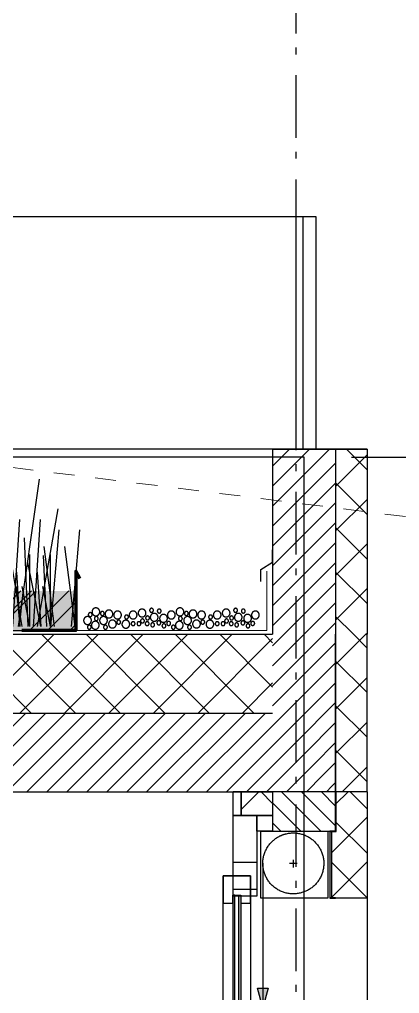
# Model space of a CAD drawing. Header units: centimetres. Extents: x -35664 to 50682, y -23001 to 23705.
# Drawn here: x 11874.9 to 11971.4, y -13164.1 to -12916.7 of the extents above; entities that cross this region are included whole.
import ezdxf

# ---------------------------------------------------------------- set-up
doc = ezdxf.new("R2010")
doc.units = ezdxf.units.CM
for name, pattern in [('Style de ligne -6', [1.04164, 0.625, -0.20828, 0.06943, -0.13893]), ('VW-01', [0.41656, 0.20828, -0.20828]), ('VW-02', [0.69435, 0.48607, -0.20828])]:
    doc.linetypes.add(name, pattern=pattern)
for name, color, linetype in [('B GÈnÈral_Hatch', 252, 'Continuous'), ('B Général', 252, 'Continuous'), ('Général', 252, 'Continuous'), ('prlm-Coupe', 252, 'Continuous')]:
    doc.layers.add(name, color=color, linetype=linetype)
pattern_1 = [(45, (-23116.8977, 10090.366), (2.4253472, -2.6458333), [])]
pattern_2 = [(135, (-23116.898, 10090.366), (-5.6568542, -5.6568542), []), (225, (-23116.898, 10090.366), (-5.6568542, 5.6568542), [])]
pattern_3 = [(45, (0, 0), (-5.65685, 5.65685), []), (135, (0, 0), (5.65685, 5.65685), [])]

# ---------------------------------------------------------------- blocks, each defined once
blk = doc.blocks.new('B 90.F 220 All. fixe Coupe (2D)')
at = {"layer": 'B GÈnÈral_Hatch', "linetype": 'Continuous'}
h = blk.add_hatch(dxfattribs=at)
h.set_pattern_fill('02_ISOLANT', color=256, style=0, pattern_type=2)
h.set_pattern_definition(pattern_3)
h.paths.add_polyline_path([(-116.7, 17), (-89.7, 17), (-89.7, 8), (-106.7, 8), (-106.7, 9), (-116.7, 9)])
for points in [[(-89.7, 9), (-89.8, 9), (-89.8, 7.6), (-106.6, 7.6), (-106.6, 9.1), (-116.7, 9.1), (-116.7, 9), (-106.7, 9), (-106.7, 7.5), (-89.7, 7.5)], [(-66.85, -8.15), (-61.85, -9.49), (-66.85, -10.83)], [(-90.4, -15.1), (28.33, -15.1), (28.33, -15.6), (-90.4, -15.6)], [(-90.4, -17.1), (28.33, -17.1), (28.33, -16.6), (-90.4, -16.6)]]:
    blk.add_hatch(color=250, dxfattribs=at).paths.add_polyline_path(points)
at = {"layer": 'B GÈnÈral_Hatch', "linetype": 'Continuous', "lineweight": 18}
h = blk.add_hatch(dxfattribs=at)
h.set_pattern_fill('50_BETON', color=256, style=0, pattern_type=2)
h.set_pattern_definition([(45, (0, 0), (2.42535, -2.64583), [])])
h.paths.add_polyline_path([(-116.7, -7), (-106.7, -7), (-106.7, 9), (-116.7, 9)])
at = {"layer": 'B GÈnÈral_Hatch', "linetype": 'Continuous'}
h = blk.add_hatch(dxfattribs=at)
h.set_pattern_fill('02_ISOLANT', color=256, style=0, pattern_type=2)
h.set_pattern_definition(pattern_3)
h.paths.add_polyline_path([(-116.7, -15), (-116.7, -7), (-110.7, -7), (-110.7, -15)])
at = {"layer": 'B Général', "linetype": 'VW-02', "ltscale": 25.4}
for p, q in [((-99.45, -1.75), (-97.45, -1.75)), ((-98.45, -0.75), (-98.45, -2.75))]:
    blk.add_line(p, q, dxfattribs=at)
at = {"layer": 'B Général', "linetype": 'Continuous'}
for p, q in [((-110.7, -7), (-110.7, -17)), ((-98.55, -9.49), (-61.85, -9.49))]:
    blk.add_line(p, q, dxfattribs=at)
at = {"layer": 'B Général', "linetype": 'Continuous', "flags": 128}
for points in [[(-116.7, 17), (-89.7, 17), (-89.7, 8), (-106.7, 8), (-106.7, 9), (-116.7, 9)], [(-116.7, -7), (-106.7, -7), (-106.7, 9), (-116.7, 9)]]:
    blk.add_lwpolyline(points, dxfattribs=at)
for points in [[(-89.7, 9), (-89.8, 9), (-89.8, 7.6), (-106.6, 7.6), (-106.6, 9.1), (-116.7, 9.1), (-116.7, 9), (-106.7, 9), (-106.7, 7.5), (-89.7, 7.5), (-89.7, 9)], [(-116.7, -15), (-116.7, -7), (-110.7, -7), (-110.7, -15)], [(-110.7, -11), (-110.7, -7), (-106.7, -7), (-106.7, -11)], [(-66.85, -8.15), (-61.85, -9.49), (-66.85, -10.83)], [(-90.2, -17), (-110.7, -17), (-110.7, -11), (-90.2, -11)], [(-95.31, -12.6), (26.36, -12.6), (26.36, -19.6), (-95.31, -19.6)], [(-116.7, -17), (-116.7, -15), (-110.7, -15), (-110.7, -17)]]:
    blk.add_lwpolyline(points, close=True, dxfattribs=at)
at = {"layer": 'B Général', "linetype": 'Continuous', "lineweight": 25, "flags": 128}
blk.add_lwpolyline([(-106.7, -10), (-106.7, 7), (-89.7, 7), (-89.7, -10)], close=True, dxfattribs=at)
at = {"layer": 'B Général', "flags": 128}
for points in [[(-98.8, -11), (-91.87, -11), (-91.87, -17), (-98.8, -17)], [(-88.43, -15.1), (-88.43, -12.6), (-95.31, -12.6), (-95.31, -19.6), (-88.43, -19.6), (-88.43, -17.1), (-90.4, -17.1), (-90.4, -15.1)], [(-90.4, -15.1), (28.33, -15.1), (28.33, -15.6), (-90.4, -15.6)], [(-90.4, -17.1), (28.33, -17.1), (28.33, -16.6), (-90.4, -16.6)]]:
    blk.add_lwpolyline(points, close=True, dxfattribs=at)
at = {"layer": 'B Général', "linetype": 'Continuous'}
blk.add_open_spline([(-105.23, -5.59), (-104.2, -7.39), (-100.62, -9.48), (-96.47, -9.5), (-92.87, -7.45), (-90.78, -3.87), (-90.76, 0.28), (-92.81, 3.88), (-96.39, 5.98), (-100.54, 6), (-104.14, 3.94), (-106.23, 0.36), (-106.26, -3.79), (-105.23, -5.59)], degree=2, dxfattribs=at)
at = {"layer": 'Général', "linetype": 'Continuous'}
blk.add_line((-89.7, 17), (135.41, 17), dxfattribs=at)
blk = doc.blocks.new('B 90.Groupe-689-1')
at = {"layer": 'B Général'}
for p, q in [((11842.83, -5688.39), (11837.51, -5651.62)), ((11850.8, -5688.38), (11852.54, -5660.03)), ((11860.44, -5688.38), (11862.56, -5662.83)), ((11840.4, -5688.39), (11841.31, -5666.26)), ((11861.35, -5688.38), (11858.77, -5667.19)), ((11841.91, -5688.39), (11845.25, -5668.44)), ((11855.12, -5688.38), (11855.12, -5669.37)), ((11852.69, -5688.38), (11851.78, -5674.05)), ((11847.38, -5688.38), (11846.47, -5677.79)), ((11855.12, -5688.38), (11853.15, -5677.79))]:
    blk.add_line(p, q, dxfattribs=at)
blk = doc.blocks.new('B 90.Groupe-690-1')
at = {"layer": 'B Général'}
for p, q in [((11847.63, -5688.38), (11842.32, -5642.34)), ((11855.6, -5688.38), (11857.35, -5652.87)), ((11865.25, -5688.38), (11867.37, -5656.38)), ((11845.2, -5688.38), (11846.11, -5660.68)), ((11866.16, -5688.38), (11863.57, -5661.84)), ((11846.72, -5688.38), (11850.06, -5663.41)), ((11859.93, -5688.38), (11859.93, -5664.58)), ((11857.5, -5688.38), (11856.59, -5670.43)), ((11852.19, -5688.38), (11851.28, -5675.12)), ((11859.93, -5688.38), (11857.96, -5675.11))]:
    blk.add_line(p, q, dxfattribs=at)
blk = doc.blocks.new('B 90.Groupe-691-1')
at = {"layer": 'B Général'}
for p, q in [((11870.51, -5688.38), (11865.19, -5653.1)), ((11878.48, -5688.37), (11880.22, -5661.17)), ((11888.12, -5688.37), (11890.25, -5663.86)), ((11868.08, -5688.38), (11868.99, -5667.15)), ((11869.6, -5688.38), (11872.94, -5669.24)), ((11882.81, -5688.37), (11882.81, -5670.14)), ((11889.03, -5688.37), (11886.45, -5668.04)), ((11880.38, -5688.37), (11879.47, -5674.62)), ((11875.06, -5688.37), (11874.15, -5678.21)), ((11882.81, -5688.37), (11880.83, -5678.21))]:
    blk.add_line(p, q, dxfattribs=at)
blk = doc.blocks.new('B 90.Groupe-692-1')
at = {"layer": 'B Général'}
for p, q in [((11870.51, -5688.38), (11865.19, -5653.1)), ((11878.48, -5688.37), (11880.22, -5661.17)), ((11888.12, -5688.37), (11890.25, -5663.86)), ((11868.08, -5688.38), (11868.99, -5667.15)), ((11869.6, -5688.38), (11872.94, -5669.24)), ((11882.81, -5688.37), (11882.81, -5670.14)), ((11889.03, -5688.37), (11886.45, -5668.04)), ((11880.38, -5688.37), (11879.47, -5674.62)), ((11875.06, -5688.37), (11874.15, -5678.21)), ((11882.81, -5688.37), (11880.83, -5678.21))]:
    blk.add_line(p, q, dxfattribs=at)
blk = doc.blocks.new('B 90.Groupe-693-1')
at = {"layer": 'B Général'}
for p, q in [((11875.77, -5688.37), (11870.46, -5653.1)), ((11883.74, -5688.37), (11885.49, -5661.17)), ((11893.39, -5688.37), (11895.51, -5663.85)), ((11873.34, -5688.38), (11874.25, -5667.15)), ((11874.86, -5688.37), (11878.2, -5669.24)), ((11888.07, -5688.37), (11888.07, -5670.13)), ((11894.3, -5688.37), (11891.71, -5668.04)), ((11885.64, -5688.37), (11884.73, -5674.62)), ((11880.33, -5688.37), (11879.42, -5678.21)), ((11888.07, -5688.37), (11886.1, -5678.21))]:
    blk.add_line(p, q, dxfattribs=at)
blk = doc.blocks.new('B 90.Groupe-694-1')
at = {"layer": 'B Général'}
for name in ['B 90.Groupe-690-1', 'B 90.Groupe-689-1', 'B 90.Groupe-691-1', 'B 90.Groupe-692-1', 'B 90.Groupe-693-1']:
    blk.add_blockref(name, (0, 0), dxfattribs=at)
blk = doc.blocks.new('B 90.Groupe-695-1')
at = {"layer": 'B Général'}
for p, q in [((11817.37, -5688.39), (11812.05, -5658.52)), ((11825.34, -5688.39), (11827.08, -5665.35)), ((11834.98, -5688.39), (11837.11, -5667.63)), ((11814.94, -5688.39), (11815.85, -5670.42)), ((11816.46, -5688.39), (11819.8, -5672.19)), ((11829.67, -5688.39), (11829.67, -5672.95)), ((11835.89, -5688.39), (11833.31, -5671.17)), ((11827.24, -5688.39), (11826.33, -5676.75)), ((11821.92, -5688.39), (11821.01, -5679.78)), ((11829.67, -5688.39), (11827.69, -5679.78))]:
    blk.add_line(p, q, dxfattribs=at)
blk = doc.blocks.new('B 90.Groupe-696-1')
at = {"layer": 'B Général'}
for p, q in [((11822.18, -5688.39), (11816.86, -5650.99)), ((11830.15, -5688.39), (11831.89, -5659.54)), ((11839.79, -5688.39), (11841.91, -5662.39)), ((11819.75, -5688.39), (11820.66, -5665.89)), ((11840.7, -5688.39), (11838.12, -5666.83)), ((11821.27, -5688.39), (11824.6, -5668.1)), ((11834.48, -5688.39), (11834.47, -5669.05)), ((11832.05, -5688.39), (11831.13, -5673.81)), ((11826.73, -5688.39), (11825.82, -5677.61)), ((11834.48, -5688.39), (11832.5, -5677.61))]:
    blk.add_line(p, q, dxfattribs=at)
blk = doc.blocks.new('B 90.Groupe-697-1')
at = {"layer": 'B Général'}
for name in ['B 90.Groupe-696-1', 'B 90.Groupe-695-1']:
    blk.add_blockref(name, (0, 0), dxfattribs=at)
blk = doc.blocks.new('B 90.Groupe-698-1')
at = {"layer": 'B Général'}
for name in ['B 90.Groupe-694-1', 'B 90.Groupe-697-1']:
    blk.add_blockref(name, (0, 0), dxfattribs=at)
blk = doc.blocks.new('B 90.Groupe-699-1')
at = {"layer": 'B Général'}
for p, q in [((11761.25, -5688.36), (11755.93, -5651.59)), ((11769.22, -5688.35), (11770.96, -5660)), ((11778.86, -5688.35), (11780.99, -5662.8)), ((11758.82, -5688.36), (11759.73, -5666.23)), ((11779.77, -5688.35), (11777.19, -5667.16)), ((11760.34, -5688.36), (11763.68, -5668.41)), ((11773.55, -5688.35), (11773.55, -5669.34)), ((11771.12, -5688.35), (11770.21, -5674.02)), ((11765.81, -5688.36), (11764.89, -5677.76)), ((11773.55, -5688.35), (11771.57, -5677.76))]:
    blk.add_line(p, q, dxfattribs=at)
blk = doc.blocks.new('B 90.Groupe-700-1')
at = {"layer": 'B Général'}
for p, q in [((11766.06, -5688.36), (11760.74, -5642.31)), ((11774.03, -5688.35), (11775.77, -5652.84)), ((11783.67, -5688.35), (11785.79, -5656.35)), ((11763.63, -5688.36), (11764.54, -5660.65)), ((11784.58, -5688.35), (11782, -5661.82)), ((11765.15, -5688.36), (11768.49, -5663.38)), ((11778.36, -5688.35), (11778.35, -5664.55)), ((11775.93, -5688.35), (11775.01, -5670.4)), ((11770.61, -5688.35), (11769.7, -5675.09)), ((11778.36, -5688.35), (11776.38, -5675.09))]:
    blk.add_line(p, q, dxfattribs=at)
blk = doc.blocks.new('B 90.Groupe-701-1')
at = {"layer": 'B Général'}
for p, q in [((11788.93, -5688.35), (11783.62, -5653.07)), ((11796.91, -5688.35), (11798.65, -5661.14)), ((11806.55, -5688.34), (11808.67, -5663.83)), ((11786.5, -5688.35), (11787.41, -5667.12)), ((11807.46, -5688.34), (11804.87, -5668.01)), ((11788.02, -5688.35), (11791.36, -5669.21)), ((11801.23, -5688.34), (11801.23, -5670.11)), ((11798.8, -5688.34), (11797.89, -5674.59)), ((11793.49, -5688.35), (11792.58, -5678.18)), ((11801.23, -5688.34), (11799.26, -5678.18))]:
    blk.add_line(p, q, dxfattribs=at)
blk = doc.blocks.new('B 90.Groupe-702-1')
at = {"layer": 'B Général'}
for p, q in [((11788.93, -5688.35), (11783.62, -5653.07)), ((11796.91, -5688.35), (11798.65, -5661.14)), ((11806.55, -5688.34), (11808.67, -5663.83)), ((11786.5, -5688.35), (11787.41, -5667.12)), ((11807.46, -5688.34), (11804.87, -5668.01)), ((11788.02, -5688.35), (11791.36, -5669.21)), ((11801.23, -5688.34), (11801.23, -5670.11)), ((11798.8, -5688.34), (11797.89, -5674.59)), ((11793.49, -5688.35), (11792.58, -5678.18)), ((11801.23, -5688.34), (11799.26, -5678.18))]:
    blk.add_line(p, q, dxfattribs=at)
blk = doc.blocks.new('B 90.Groupe-703-1')
at = {"layer": 'B Général'}
for p, q in [((11794.2, -5688.35), (11788.88, -5653.07)), ((11802.17, -5688.34), (11803.91, -5661.14)), ((11811.81, -5688.34), (11813.93, -5663.83)), ((11791.77, -5688.35), (11792.68, -5667.12)), ((11812.72, -5688.34), (11810.14, -5668.01)), ((11793.29, -5688.35), (11796.63, -5669.21)), ((11806.5, -5688.34), (11806.49, -5670.11)), ((11804.07, -5688.34), (11803.15, -5674.59)), ((11798.75, -5688.34), (11797.84, -5678.18)), ((11806.5, -5688.34), (11804.52, -5678.18))]:
    blk.add_line(p, q, dxfattribs=at)
blk = doc.blocks.new('B 90.Groupe-704-1')
at = {"layer": 'B Général'}
for name in ['B 90.Groupe-700-1', 'B 90.Groupe-699-1', 'B 90.Groupe-701-1', 'B 90.Groupe-702-1', 'B 90.Groupe-703-1']:
    blk.add_blockref(name, (0, 0), dxfattribs=at)
blk = doc.blocks.new('B 90.Groupe-705-1')
at = {"layer": 'B Général'}
for p, q in [((11735.79, -5688.37), (11730.48, -5658.49)), ((11743.76, -5688.36), (11745.51, -5665.32)), ((11753.41, -5688.36), (11755.53, -5667.6)), ((11733.36, -5688.37), (11734.27, -5670.39)), ((11734.88, -5688.37), (11738.22, -5672.16)), ((11748.09, -5688.36), (11748.09, -5672.92)), ((11754.32, -5688.36), (11751.73, -5671.15)), ((11745.66, -5688.36), (11744.75, -5676.72)), ((11740.35, -5688.36), (11739.44, -5679.76)), ((11748.09, -5688.36), (11746.12, -5679.75))]:
    blk.add_line(p, q, dxfattribs=at)
blk = doc.blocks.new('B 90.Groupe-706-1')
at = {"layer": 'B Général'}
for p, q in [((11740.6, -5688.36), (11735.28, -5650.96)), ((11748.57, -5688.36), (11750.32, -5659.51)), ((11758.21, -5688.36), (11760.34, -5662.36)), ((11738.17, -5688.36), (11739.08, -5665.86)), ((11759.12, -5688.36), (11756.54, -5666.8)), ((11739.69, -5688.36), (11743.03, -5668.07)), ((11752.9, -5688.36), (11752.9, -5669.02)), ((11750.47, -5688.36), (11749.56, -5673.78)), ((11745.16, -5688.36), (11744.24, -5677.58)), ((11752.9, -5688.36), (11750.93, -5677.58))]:
    blk.add_line(p, q, dxfattribs=at)
blk = doc.blocks.new('B 90.Groupe-707-1')
at = {"layer": 'B Général'}
for name in ['B 90.Groupe-706-1', 'B 90.Groupe-705-1']:
    blk.add_blockref(name, (0, 0), dxfattribs=at)
blk = doc.blocks.new('B 90.Groupe-708-1')
at = {"layer": 'B Général'}
for name in ['B 90.Groupe-704-1', 'B 90.Groupe-707-1']:
    blk.add_blockref(name, (0, 0), dxfattribs=at)
blk = doc.blocks.new('B 90.Groupe-709-1')
at = {"layer": 'B Général'}
for name in ['B 90.Groupe-708-1', 'B 90.Groupe-698-1']:
    blk.add_blockref(name, (0, 0), dxfattribs=at)
blk = doc.blocks.new('B 90.Groupe-710-1')
at = {"layer": 'B Général'}
for p, q in [((11777.67, -5688.39), (11782.99, -5651.62)), ((11769.7, -5688.38), (11767.96, -5660.03)), ((11760.06, -5688.38), (11757.94, -5662.83)), ((11759.15, -5688.38), (11761.73, -5667.19)), ((11780.1, -5688.39), (11779.19, -5666.26)), ((11765.38, -5688.38), (11765.38, -5669.37)), ((11778.58, -5688.39), (11775.25, -5668.44)), ((11767.8, -5688.38), (11768.72, -5674.05)), ((11765.38, -5688.38), (11767.35, -5677.79)), ((11773.12, -5688.38), (11774.03, -5677.79))]:
    blk.add_line(p, q, dxfattribs=at)
blk = doc.blocks.new('B 90.Groupe-711-1')
at = {"layer": 'B Général'}
for p, q in [((11772.87, -5688.38), (11778.18, -5642.34)), ((11764.89, -5688.38), (11763.15, -5652.87)), ((11755.25, -5688.38), (11753.13, -5656.38)), ((11754.34, -5688.38), (11756.93, -5661.84)), ((11775.29, -5688.38), (11774.39, -5660.68)), ((11760.57, -5688.38), (11760.57, -5664.58)), ((11773.78, -5688.38), (11770.44, -5663.41)), ((11763, -5688.38), (11763.91, -5670.43)), ((11760.57, -5688.38), (11762.54, -5675.11)), ((11768.31, -5688.38), (11769.22, -5675.12))]:
    blk.add_line(p, q, dxfattribs=at)
blk = doc.blocks.new('B 90.Groupe-712-1')
at = {"layer": 'B Général'}
for p, q in [((11749.99, -5688.38), (11755.31, -5653.1)), ((11742.02, -5688.37), (11740.27, -5661.17)), ((11732.38, -5688.37), (11730.25, -5663.86)), ((11752.42, -5688.38), (11751.51, -5667.15)), ((11731.47, -5688.37), (11734.05, -5668.04)), ((11737.69, -5688.37), (11737.69, -5670.14)), ((11750.9, -5688.38), (11747.56, -5669.24)), ((11740.12, -5688.37), (11741.03, -5674.62)), ((11737.69, -5688.37), (11739.67, -5678.21)), ((11745.43, -5688.37), (11746.35, -5678.21))]:
    blk.add_line(p, q, dxfattribs=at)
blk = doc.blocks.new('B 90.Groupe-713-1')
at = {"layer": 'B Général'}
for p, q in [((11749.99, -5688.38), (11755.31, -5653.1)), ((11742.02, -5688.37), (11740.27, -5661.17)), ((11732.38, -5688.37), (11730.25, -5663.86)), ((11752.42, -5688.38), (11751.51, -5667.15)), ((11731.47, -5688.37), (11734.05, -5668.04)), ((11737.69, -5688.37), (11737.69, -5670.14)), ((11750.9, -5688.38), (11747.56, -5669.24)), ((11740.12, -5688.37), (11741.03, -5674.62)), ((11737.69, -5688.37), (11739.67, -5678.21)), ((11745.43, -5688.37), (11746.35, -5678.21))]:
    blk.add_line(p, q, dxfattribs=at)
blk = doc.blocks.new('B 90.Groupe-714-1')
at = {"layer": 'B Général'}
for p, q in [((11744.73, -5688.37), (11750.04, -5653.1)), ((11736.75, -5688.37), (11735.01, -5661.17)), ((11727.11, -5688.37), (11724.99, -5663.85)), ((11747.15, -5688.38), (11746.25, -5667.15)), ((11726.2, -5688.37), (11728.79, -5668.04)), ((11732.43, -5688.37), (11732.43, -5670.13)), ((11745.64, -5688.37), (11742.3, -5669.24)), ((11734.86, -5688.37), (11735.77, -5674.62)), ((11732.43, -5688.37), (11734.4, -5678.21)), ((11740.17, -5688.37), (11741.08, -5678.21))]:
    blk.add_line(p, q, dxfattribs=at)
blk = doc.blocks.new('B 90.Groupe-715-1')
at = {"layer": 'B Général'}
for name in ['B 90.Groupe-711-1', 'B 90.Groupe-714-1', 'B 90.Groupe-712-1', 'B 90.Groupe-713-1', 'B 90.Groupe-710-1']:
    blk.add_blockref(name, (0, 0), dxfattribs=at)
blk = doc.blocks.new('B 90.Groupe-716-1')
at = {"layer": 'B Général'}
for p, q in [((11803.13, -5688.39), (11808.45, -5658.52)), ((11795.16, -5688.39), (11793.41, -5665.35)), ((11785.52, -5688.39), (11783.39, -5667.63)), ((11805.56, -5688.39), (11804.65, -5670.42)), ((11784.61, -5688.39), (11787.19, -5671.17)), ((11790.83, -5688.39), (11790.83, -5672.95)), ((11804.04, -5688.39), (11800.7, -5672.19)), ((11793.26, -5688.39), (11794.17, -5676.75)), ((11790.83, -5688.39), (11792.81, -5679.78)), ((11798.57, -5688.39), (11799.49, -5679.78))]:
    blk.add_line(p, q, dxfattribs=at)
blk = doc.blocks.new('B 90.Groupe-717-1')
at = {"layer": 'B Général'}
for p, q in [((11798.32, -5688.39), (11803.64, -5650.99)), ((11790.35, -5688.39), (11788.61, -5659.54)), ((11780.71, -5688.39), (11778.59, -5662.39)), ((11779.8, -5688.39), (11782.38, -5666.83)), ((11800.75, -5688.39), (11799.84, -5665.89)), ((11786.02, -5688.39), (11786.03, -5669.05)), ((11799.23, -5688.39), (11795.89, -5668.1)), ((11788.45, -5688.39), (11789.37, -5673.81)), ((11786.02, -5688.39), (11788, -5677.61)), ((11793.77, -5688.39), (11794.68, -5677.61))]:
    blk.add_line(p, q, dxfattribs=at)
blk = doc.blocks.new('B 90.Groupe-718-1')
at = {"layer": 'B Général'}
for name in ['B 90.Groupe-717-1', 'B 90.Groupe-716-1']:
    blk.add_blockref(name, (0, 0), dxfattribs=at)
blk = doc.blocks.new('B 90.Groupe-719-1')
at = {"layer": 'B Général'}
for name in ['B 90.Groupe-715-1', 'B 90.Groupe-718-1']:
    blk.add_blockref(name, (0, 0), dxfattribs=at)
blk = doc.blocks.new('B 90.Groupe-720-1')
at = {"layer": 'B Général'}
for p, q in [((11859.25, -5688.36), (11864.57, -5651.59)), ((11851.28, -5688.35), (11849.53, -5660)), ((11841.64, -5688.35), (11839.51, -5662.8)), ((11840.73, -5688.35), (11843.31, -5667.16)), ((11861.68, -5688.36), (11860.77, -5666.23)), ((11846.95, -5688.35), (11846.95, -5669.34)), ((11860.16, -5688.36), (11856.82, -5668.41)), ((11849.38, -5688.35), (11850.29, -5674.02)), ((11846.95, -5688.35), (11848.93, -5677.76)), ((11854.69, -5688.36), (11855.61, -5677.76))]:
    blk.add_line(p, q, dxfattribs=at)
blk = doc.blocks.new('B 90.Groupe-721-1')
at = {"layer": 'B Général'}
for p, q in [((11854.44, -5688.36), (11859.76, -5642.31)), ((11846.47, -5688.35), (11844.73, -5652.84)), ((11836.83, -5688.35), (11834.71, -5656.35)), ((11835.92, -5688.35), (11838.5, -5661.82)), ((11856.87, -5688.36), (11855.96, -5660.65)), ((11842.14, -5688.35), (11842.14, -5664.55)), ((11855.35, -5688.36), (11852.01, -5663.38)), ((11844.57, -5688.35), (11845.48, -5670.4)), ((11842.14, -5688.35), (11844.12, -5675.09)), ((11849.89, -5688.35), (11850.8, -5675.09))]:
    blk.add_line(p, q, dxfattribs=at)
blk = doc.blocks.new('B 90.Groupe-722-1')
at = {"layer": 'B Général'}
for p, q in [((11831.56, -5688.35), (11836.88, -5653.07)), ((11823.59, -5688.35), (11821.85, -5661.14)), ((11813.95, -5688.34), (11811.83, -5663.83)), ((11813.04, -5688.34), (11815.62, -5668.01)), ((11833.99, -5688.35), (11833.09, -5667.12)), ((11819.27, -5688.34), (11819.27, -5670.11)), ((11832.48, -5688.35), (11829.14, -5669.21)), ((11821.7, -5688.34), (11822.61, -5674.59)), ((11819.27, -5688.34), (11821.24, -5678.18)), ((11827.01, -5688.35), (11827.92, -5678.18))]:
    blk.add_line(p, q, dxfattribs=at)
blk = doc.blocks.new('B 90.Groupe-723-1')
at = {"layer": 'B Général'}
for p, q in [((11831.56, -5688.35), (11836.88, -5653.07)), ((11823.59, -5688.35), (11821.85, -5661.14)), ((11813.95, -5688.34), (11811.83, -5663.83)), ((11813.04, -5688.34), (11815.62, -5668.01)), ((11833.99, -5688.35), (11833.09, -5667.12)), ((11819.27, -5688.34), (11819.27, -5670.11)), ((11832.48, -5688.35), (11829.14, -5669.21)), ((11821.7, -5688.34), (11822.61, -5674.59)), ((11819.27, -5688.34), (11821.24, -5678.18)), ((11827.01, -5688.35), (11827.92, -5678.18))]:
    blk.add_line(p, q, dxfattribs=at)
blk = doc.blocks.new('B 90.Groupe-724-1')
at = {"layer": 'B Général'}
for p, q in [((11826.3, -5688.35), (11831.62, -5653.07)), ((11818.33, -5688.34), (11816.59, -5661.14)), ((11808.69, -5688.34), (11806.57, -5663.83)), ((11807.78, -5688.34), (11810.36, -5668.01)), ((11828.73, -5688.35), (11827.82, -5667.12)), ((11814, -5688.34), (11814, -5670.11)), ((11827.21, -5688.35), (11823.87, -5669.21)), ((11816.43, -5688.34), (11817.34, -5674.59)), ((11814, -5688.34), (11815.98, -5678.18)), ((11821.75, -5688.34), (11822.66, -5678.18))]:
    blk.add_line(p, q, dxfattribs=at)
blk = doc.blocks.new('B 90.Groupe-725-1')
at = {"layer": 'B Général'}
for name in ['B 90.Groupe-721-1', 'B 90.Groupe-724-1', 'B 90.Groupe-722-1', 'B 90.Groupe-723-1', 'B 90.Groupe-720-1']:
    blk.add_blockref(name, (0, 0), dxfattribs=at)
blk = doc.blocks.new('B 90.Groupe-726-1')
at = {"layer": 'B Général'}
for p, q in [((11884.71, -5688.37), (11890.02, -5658.49)), ((11876.73, -5688.36), (11874.99, -5665.32)), ((11867.09, -5688.36), (11864.97, -5667.6)), ((11887.13, -5688.37), (11886.23, -5670.39)), ((11866.18, -5688.36), (11868.76, -5671.15)), ((11872.41, -5688.36), (11872.41, -5672.92)), ((11885.62, -5688.37), (11882.28, -5672.16)), ((11874.84, -5688.36), (11875.75, -5676.72)), ((11872.41, -5688.36), (11874.38, -5679.75)), ((11880.15, -5688.36), (11881.06, -5679.76))]:
    blk.add_line(p, q, dxfattribs=at)
blk = doc.blocks.new('B 90.Groupe-727-1')
at = {"layer": 'B Général'}
for p, q in [((11879.9, -5688.36), (11885.21, -5650.96)), ((11871.93, -5688.36), (11870.18, -5659.51)), ((11862.29, -5688.36), (11860.16, -5662.36)), ((11861.37, -5688.36), (11863.96, -5666.8)), ((11882.33, -5688.36), (11881.42, -5665.86)), ((11867.6, -5688.36), (11867.6, -5669.02)), ((11880.81, -5688.36), (11877.47, -5668.07)), ((11870.03, -5688.36), (11870.94, -5673.78)), ((11867.6, -5688.36), (11869.57, -5677.58)), ((11875.34, -5688.36), (11876.25, -5677.58))]:
    blk.add_line(p, q, dxfattribs=at)
blk = doc.blocks.new('B 90.Groupe-728-1')
at = {"layer": 'B Général'}
for name in ['B 90.Groupe-727-1', 'B 90.Groupe-726-1']:
    blk.add_blockref(name, (0, 0), dxfattribs=at)
blk = doc.blocks.new('B 90.Groupe-729-1')
at = {"layer": 'B Général'}
for name in ['B 90.Groupe-725-1', 'B 90.Groupe-728-1']:
    blk.add_blockref(name, (0, 0), dxfattribs=at)
blk = doc.blocks.new('B 90.Groupe-730-1')
at = {"layer": 'B Général'}
for name in ['B 90.Groupe-719-1', 'B 90.Groupe-729-1']:
    blk.add_blockref(name, (0, 0), dxfattribs=at)
blk = doc.blocks.new('B 90.Groupe-731-1')
at = {"layer": 'B Général'}
for name in ['B 90.Groupe-730-1', 'B 90.Groupe-709-1']:
    blk.add_blockref(name, (0, 0), dxfattribs=at)
blk = doc.blocks.new('B 90.Groupe-732-1')
at = {"layer": 'B Général', "linetype": 'Continuous'}
for points in [[(11897.89, -5684.94), (11898.01, -5684.87), (11898.27, -5684.87), (11898.5, -5685.01), (11898.63, -5685.24), (11898.63, -5685.51), (11898.5, -5685.74), (11898.27, -5685.87), (11898.01, -5685.87), (11897.78, -5685.74), (11897.64, -5685.51), (11897.64, -5685.24), (11897.78, -5685.01), (11897.89, -5684.94)], [(11899.07, -5683.81), (11899.3, -5683.67), (11899.83, -5683.67), (11900.29, -5683.94), (11900.56, -5684.4), (11900.56, -5684.94), (11900.29, -5685.4), (11899.83, -5685.67), (11899.3, -5685.67), (11898.84, -5685.4), (11898.58, -5684.94), (11898.58, -5684.4), (11898.84, -5683.94), (11899.07, -5683.81)], [(11900.96, -5684.64), (11901.07, -5684.57), (11901.34, -5684.57), (11901.57, -5684.71), (11901.7, -5684.94), (11901.7, -5685.21), (11901.57, -5685.44), (11901.34, -5685.57), (11901.07, -5685.57), (11900.84, -5685.44), (11900.71, -5685.21), (11900.71, -5684.94), (11900.84, -5684.71), (11900.96, -5684.64)], [(11902.39, -5684.34), (11902.62, -5684.21), (11903.15, -5684.21), (11903.61, -5684.47), (11903.88, -5684.94), (11903.88, -5685.47), (11903.61, -5685.94), (11903.15, -5686.21), (11902.62, -5686.21), (11902.16, -5685.94), (11901.9, -5685.47), (11901.9, -5684.94), (11902.16, -5684.47), (11902.39, -5684.34)], [(11904.57, -5684.61), (11904.8, -5684.47), (11905.33, -5684.47), (11905.79, -5684.74), (11906.05, -5685.2), (11906.05, -5685.74), (11905.79, -5686.2), (11905.33, -5686.47), (11904.8, -5686.47), (11904.34, -5686.2), (11904.08, -5685.74), (11904.08, -5685.2), (11904.34, -5684.74), (11904.57, -5684.61)], [(11908.53, -5684.61), (11908.76, -5684.47), (11909.29, -5684.47), (11909.75, -5684.74), (11910.01, -5685.2), (11910.01, -5685.74), (11909.75, -5686.2), (11909.29, -5686.47), (11908.76, -5686.47), (11908.3, -5686.2), (11908.03, -5685.74), (11908.03, -5685.2), (11908.3, -5684.74), (11908.53, -5684.61)], [(11910.8, -5684.11), (11911.03, -5683.97), (11911.56, -5683.97), (11912.02, -5684.24), (11912.29, -5684.7), (11912.29, -5685.24), (11912.02, -5685.7), (11911.56, -5685.97), (11911.03, -5685.97), (11910.58, -5685.7), (11910.31, -5685.24), (11910.31, -5684.7), (11910.58, -5684.24), (11910.8, -5684.11)], [(11913.45, -5683.84), (11913.56, -5683.77), (11913.83, -5683.77), (11914.06, -5683.91), (11914.19, -5684.14), (11914.19, -5684.41), (11914.06, -5684.64), (11913.83, -5684.77), (11913.56, -5684.77), (11913.33, -5684.64), (11913.2, -5684.41), (11913.2, -5684.14), (11913.33, -5683.91), (11913.45, -5683.84)], [(11913.87, -5685.18), (11914.1, -5685.05), (11914.63, -5685.05), (11915.09, -5685.32), (11915.36, -5685.78), (11915.36, -5686.32), (11915.09, -5686.78), (11914.63, -5687.05), (11914.1, -5687.05), (11913.64, -5686.78), (11913.38, -5686.32), (11913.38, -5685.78), (11913.64, -5685.32), (11913.87, -5685.18)], [(11915.41, -5684.04), (11915.52, -5683.97), (11915.79, -5683.97), (11916.02, -5684.11), (11916.15, -5684.34), (11916.15, -5684.61), (11916.02, -5684.84), (11915.79, -5684.97), (11915.52, -5684.97), (11915.29, -5684.84), (11915.16, -5684.61), (11915.16, -5684.34), (11915.29, -5684.11), (11915.41, -5684.04)], [(11916.25, -5685.45), (11916.48, -5685.32), (11917.01, -5685.32), (11917.47, -5685.59), (11917.73, -5686.05), (11917.73, -5686.59), (11917.47, -5687.05), (11917.01, -5687.32), (11916.48, -5687.32), (11916.02, -5687.05), (11915.75, -5686.59), (11915.75, -5686.05), (11916.02, -5685.59), (11916.25, -5685.45)], [(11918.23, -5684.61), (11918.46, -5684.47), (11918.99, -5684.47), (11919.45, -5684.74), (11919.71, -5685.2), (11919.71, -5685.74), (11919.45, -5686.2), (11918.99, -5686.47), (11918.46, -5686.47), (11918, -5686.2), (11917.73, -5685.74), (11917.73, -5685.2), (11918, -5684.74), (11918.23, -5684.61)], [(11920.42, -5683.81), (11920.65, -5683.67), (11921.18, -5683.67), (11921.64, -5683.94), (11921.9, -5684.4), (11921.9, -5684.94), (11921.64, -5685.4), (11921.18, -5685.67), (11920.65, -5685.67), (11920.19, -5685.4), (11919.92, -5684.94), (11919.92, -5684.4), (11920.19, -5683.94), (11920.42, -5683.81)], [(11922.3, -5684.64), (11922.42, -5684.57), (11922.68, -5684.57), (11922.91, -5684.71), (11923.04, -5684.94), (11923.04, -5685.21), (11922.91, -5685.44), (11922.68, -5685.57), (11922.42, -5685.57), (11922.19, -5685.44), (11922.05, -5685.21), (11922.05, -5684.94), (11922.19, -5684.71), (11922.3, -5684.64)], [(11923.74, -5684.34), (11923.97, -5684.21), (11924.5, -5684.21), (11924.96, -5684.47), (11925.22, -5684.94), (11925.22, -5685.47), (11924.96, -5685.94), (11924.5, -5686.21), (11923.97, -5686.21), (11923.51, -5685.94), (11923.24, -5685.47), (11923.24, -5684.94), (11923.51, -5684.47), (11923.74, -5684.34)], [(11925.91, -5684.61), (11926.14, -5684.47), (11926.67, -5684.47), (11927.13, -5684.74), (11927.4, -5685.2), (11927.4, -5685.74), (11927.13, -5686.2), (11926.67, -5686.47), (11926.14, -5686.47), (11925.68, -5686.2), (11925.42, -5685.74), (11925.42, -5685.2), (11925.68, -5684.74), (11925.91, -5684.61)], [(11929.87, -5684.61), (11930.1, -5684.47), (11930.63, -5684.47), (11931.09, -5684.74), (11931.36, -5685.2), (11931.36, -5685.74), (11931.09, -5686.2), (11930.63, -5686.47), (11930.1, -5686.47), (11929.64, -5686.2), (11929.38, -5685.74), (11929.38, -5685.2), (11929.64, -5684.74), (11929.87, -5684.61)], [(11932.15, -5684.11), (11932.38, -5683.97), (11932.91, -5683.97), (11933.37, -5684.24), (11933.63, -5684.7), (11933.63, -5685.24), (11933.37, -5685.7), (11932.91, -5685.97), (11932.38, -5685.97), (11931.92, -5685.7), (11931.65, -5685.24), (11931.65, -5684.7), (11931.92, -5684.24), (11932.15, -5684.11)], [(11934.79, -5683.84), (11934.91, -5683.77), (11935.17, -5683.77), (11935.4, -5683.91), (11935.53, -5684.14), (11935.53, -5684.41), (11935.4, -5684.64), (11935.17, -5684.77), (11934.91, -5684.77), (11934.68, -5684.64), (11934.54, -5684.41), (11934.54, -5684.14), (11934.68, -5683.91), (11934.79, -5683.84)], [(11935.22, -5685.18), (11935.45, -5685.05), (11935.98, -5685.05), (11936.44, -5685.32), (11936.7, -5685.78), (11936.7, -5686.32), (11936.44, -5686.78), (11935.98, -5687.05), (11935.45, -5687.05), (11934.99, -5686.78), (11934.72, -5686.32), (11934.72, -5685.78), (11934.99, -5685.32), (11935.22, -5685.18)], [(11936.75, -5684.04), (11936.87, -5683.97), (11937.13, -5683.97), (11937.36, -5684.11), (11937.49, -5684.34), (11937.49, -5684.61), (11937.36, -5684.84), (11937.13, -5684.97), (11936.87, -5684.97), (11936.64, -5684.84), (11936.5, -5684.61), (11936.5, -5684.34), (11936.64, -5684.11), (11936.75, -5684.04)], [(11937.59, -5685.45), (11937.82, -5685.32), (11938.35, -5685.32), (11938.81, -5685.59), (11939.08, -5686.05), (11939.08, -5686.59), (11938.81, -5687.05), (11938.35, -5687.32), (11937.82, -5687.32), (11937.36, -5687.05), (11937.1, -5686.59), (11937.1, -5686.05), (11937.36, -5685.59), (11937.59, -5685.45)], [(11939.57, -5684.61), (11939.8, -5684.47), (11940.33, -5684.47), (11940.79, -5684.74), (11941.06, -5685.2), (11941.06, -5685.74), (11940.79, -5686.2), (11940.33, -5686.47), (11939.8, -5686.47), (11939.34, -5686.2), (11939.08, -5685.74), (11939.08, -5685.2), (11939.34, -5684.74), (11939.57, -5684.61)], [(11896.94, -5686.01), (11897.17, -5685.87), (11897.7, -5685.87), (11898.16, -5686.14), (11898.43, -5686.6), (11898.43, -5687.14), (11898.16, -5687.6), (11897.7, -5687.87), (11897.17, -5687.87), (11896.71, -5687.6), (11896.45, -5687.14), (11896.45, -5686.6), (11896.71, -5686.14), (11896.94, -5686.01)], [(11898.92, -5687.21), (11899.15, -5687.07), (11899.68, -5687.07), (11900.14, -5687.34), (11900.41, -5687.8), (11900.41, -5688.34), (11900.14, -5688.8), (11899.68, -5689.07), (11899.15, -5689.07), (11898.69, -5688.8), (11898.43, -5688.34), (11898.43, -5687.8), (11898.69, -5687.34), (11898.92, -5687.21)], [(11899.44, -5685.94), (11899.55, -5685.87), (11899.82, -5685.87), (11900.05, -5686.01), (11900.18, -5686.24), (11900.18, -5686.51), (11900.05, -5686.74), (11899.82, -5686.87), (11899.55, -5686.87), (11899.32, -5686.74), (11899.19, -5686.51), (11899.19, -5686.24), (11899.32, -5686.01), (11899.44, -5685.94)], [(11901.01, -5686.01), (11901.24, -5685.87), (11901.77, -5685.87), (11902.23, -5686.14), (11902.49, -5686.6), (11902.49, -5687.14), (11902.23, -5687.6), (11901.77, -5687.87), (11901.24, -5687.87), (11900.78, -5687.6), (11900.51, -5687.14), (11900.51, -5686.6), (11900.78, -5686.14), (11901.01, -5686.01)], [(11903.27, -5686.91), (11903.5, -5686.77), (11904.03, -5686.77), (11904.49, -5687.04), (11904.76, -5687.5), (11904.76, -5688.04), (11904.49, -5688.5), (11904.03, -5688.77), (11903.5, -5688.77), (11903.04, -5688.5), (11902.78, -5688.04), (11902.78, -5687.5), (11903.04, -5687.04), (11903.27, -5686.91)], [(11905.11, -5686.84), (11905.23, -5686.77), (11905.49, -5686.77), (11905.72, -5686.91), (11905.86, -5687.14), (11905.86, -5687.41), (11905.72, -5687.64), (11905.49, -5687.77), (11905.23, -5687.77), (11905, -5687.64), (11904.87, -5687.41), (11904.87, -5687.14), (11905, -5686.91), (11905.11, -5686.84)], [(11906.68, -5686.95), (11906.91, -5686.81), (11907.44, -5686.81), (11907.9, -5687.08), (11908.16, -5687.54), (11908.16, -5688.08), (11907.9, -5688.54), (11907.44, -5688.81), (11906.91, -5688.81), (11906.45, -5688.54), (11906.18, -5688.08), (11906.18, -5687.54), (11906.45, -5687.08), (11906.68, -5686.95)], [(11907.09, -5685.54), (11907.21, -5685.47), (11907.47, -5685.47), (11907.7, -5685.61), (11907.84, -5685.84), (11907.84, -5686.11), (11907.7, -5686.34), (11907.47, -5686.47), (11907.21, -5686.47), (11906.98, -5686.34), (11906.85, -5686.11), (11906.85, -5685.84), (11906.98, -5685.61), (11907.09, -5685.54)], [(11908.78, -5687.24), (11908.89, -5687.17), (11909.16, -5687.17), (11909.39, -5687.31), (11909.52, -5687.54), (11909.52, -5687.81), (11909.39, -5688.04), (11909.16, -5688.17), (11908.89, -5688.17), (11908.66, -5688.04), (11908.53, -5687.81), (11908.53, -5687.54), (11908.66, -5687.31), (11908.78, -5687.24)], [(11910.26, -5687.24), (11910.38, -5687.17), (11910.64, -5687.17), (11910.87, -5687.31), (11911, -5687.54), (11911, -5687.81), (11910.87, -5688.04), (11910.64, -5688.17), (11910.38, -5688.17), (11910.15, -5688.04), (11910.01, -5687.81), (11910.01, -5687.54), (11910.15, -5687.31), (11910.26, -5687.24)], [(11911.15, -5686.54), (11911.27, -5686.47), (11911.53, -5686.47), (11911.76, -5686.61), (11911.89, -5686.84), (11911.89, -5687.11), (11911.76, -5687.34), (11911.53, -5687.47), (11911.27, -5687.47), (11911.04, -5687.34), (11910.9, -5687.11), (11910.9, -5686.84), (11911.04, -5686.61), (11911.15, -5686.54)], [(11912.34, -5687.24), (11912.45, -5687.17), (11912.72, -5687.17), (11912.95, -5687.31), (11913.08, -5687.54), (11913.08, -5687.81), (11912.95, -5688.04), (11912.72, -5688.17), (11912.45, -5688.17), (11912.22, -5688.04), (11912.09, -5687.81), (11912.09, -5687.54), (11912.22, -5687.31), (11912.34, -5687.24)], [(11912.44, -5685.79), (11912.55, -5685.72), (11912.82, -5685.72), (11913.05, -5685.86), (11913.18, -5686.09), (11913.18, -5686.36), (11913.05, -5686.59), (11912.82, -5686.72), (11912.55, -5686.72), (11912.32, -5686.59), (11912.19, -5686.36), (11912.19, -5686.09), (11912.32, -5685.86), (11912.44, -5685.79)], [(11913.72, -5687.54), (11913.84, -5687.47), (11914.1, -5687.47), (11914.33, -5687.61), (11914.47, -5687.84), (11914.47, -5688.11), (11914.33, -5688.34), (11914.1, -5688.47), (11913.84, -5688.47), (11913.61, -5688.34), (11913.48, -5688.11), (11913.48, -5687.84), (11913.61, -5687.61), (11913.72, -5687.54)], [(11915.31, -5687.04), (11915.42, -5686.97), (11915.69, -5686.97), (11915.92, -5687.11), (11916.05, -5687.34), (11916.05, -5687.61), (11915.92, -5687.84), (11915.69, -5687.97), (11915.42, -5687.97), (11915.19, -5687.84), (11915.06, -5687.61), (11915.06, -5687.34), (11915.19, -5687.11), (11915.31, -5687.04)], [(11916.59, -5687.79), (11916.71, -5687.72), (11916.97, -5687.72), (11917.2, -5687.86), (11917.34, -5688.09), (11917.34, -5688.36), (11917.2, -5688.59), (11916.97, -5688.72), (11916.71, -5688.72), (11916.48, -5688.59), (11916.35, -5688.36), (11916.35, -5688.09), (11916.48, -5687.86), (11916.59, -5687.79)], [(11917.81, -5687.17), (11917.92, -5687.11), (11918.19, -5687.11), (11918.42, -5687.24), (11918.55, -5687.47), (11918.55, -5687.74), (11918.42, -5687.97), (11918.19, -5688.11), (11917.92, -5688.11), (11917.69, -5687.97), (11917.56, -5687.74), (11917.56, -5687.47), (11917.69, -5687.24), (11917.81, -5687.17)], [(11920.27, -5687.21), (11920.49, -5687.07), (11921.02, -5687.07), (11921.48, -5687.34), (11921.75, -5687.8), (11921.75, -5688.34), (11921.48, -5688.8), (11921.02, -5689.07), (11920.49, -5689.07), (11920.04, -5688.8), (11919.77, -5688.34), (11919.77, -5687.8), (11920.04, -5687.34), (11920.27, -5687.21)], [(11920.78, -5685.94), (11920.89, -5685.87), (11921.16, -5685.87), (11921.39, -5686.01), (11921.52, -5686.24), (11921.52, -5686.51), (11921.39, -5686.74), (11921.16, -5686.87), (11920.89, -5686.87), (11920.66, -5686.74), (11920.53, -5686.51), (11920.53, -5686.24), (11920.66, -5686.01), (11920.78, -5685.94)], [(11922.35, -5686.01), (11922.58, -5685.87), (11923.11, -5685.87), (11923.57, -5686.14), (11923.84, -5686.6), (11923.84, -5687.14), (11923.57, -5687.6), (11923.11, -5687.87), (11922.58, -5687.87), (11922.12, -5687.6), (11921.86, -5687.14), (11921.86, -5686.6), (11922.12, -5686.14), (11922.35, -5686.01)], [(11924.62, -5686.91), (11924.85, -5686.77), (11925.38, -5686.77), (11925.84, -5687.04), (11926.1, -5687.5), (11926.1, -5688.04), (11925.84, -5688.5), (11925.38, -5688.77), (11924.85, -5688.77), (11924.39, -5688.5), (11924.12, -5688.04), (11924.12, -5687.5), (11924.39, -5687.04), (11924.62, -5686.91)], [(11926.46, -5686.84), (11926.57, -5686.77), (11926.84, -5686.77), (11927.07, -5686.91), (11927.2, -5687.14), (11927.2, -5687.41), (11927.07, -5687.64), (11926.84, -5687.77), (11926.57, -5687.77), (11926.34, -5687.64), (11926.21, -5687.41), (11926.21, -5687.14), (11926.34, -5686.91), (11926.46, -5686.84)], [(11928.02, -5686.95), (11928.25, -5686.81), (11928.78, -5686.81), (11929.24, -5687.08), (11929.5, -5687.54), (11929.5, -5688.08), (11929.24, -5688.54), (11928.78, -5688.81), (11928.25, -5688.81), (11927.79, -5688.54), (11927.53, -5688.08), (11927.53, -5687.54), (11927.79, -5687.08), (11928.02, -5686.95)], [(11928.44, -5685.54), (11928.55, -5685.47), (11928.82, -5685.47), (11929.05, -5685.61), (11929.18, -5685.84), (11929.18, -5686.11), (11929.05, -5686.34), (11928.82, -5686.47), (11928.55, -5686.47), (11928.32, -5686.34), (11928.19, -5686.11), (11928.19, -5685.84), (11928.32, -5685.61), (11928.44, -5685.54)], [(11930.12, -5687.24), (11930.23, -5687.17), (11930.5, -5687.17), (11930.73, -5687.31), (11930.86, -5687.54), (11930.86, -5687.81), (11930.73, -5688.04), (11930.5, -5688.17), (11930.23, -5688.17), (11930.01, -5688.04), (11929.87, -5687.81), (11929.87, -5687.54), (11930.01, -5687.31), (11930.12, -5687.24)], [(11931.6, -5687.24), (11931.72, -5687.17), (11931.98, -5687.17), (11932.21, -5687.31), (11932.35, -5687.54), (11932.35, -5687.81), (11932.21, -5688.04), (11931.98, -5688.17), (11931.72, -5688.17), (11931.49, -5688.04), (11931.36, -5687.81), (11931.36, -5687.54), (11931.49, -5687.31), (11931.6, -5687.24)], [(11932.49, -5686.54), (11932.61, -5686.47), (11932.87, -5686.47), (11933.1, -5686.61), (11933.24, -5686.84), (11933.24, -5687.11), (11933.1, -5687.34), (11932.87, -5687.47), (11932.61, -5687.47), (11932.38, -5687.34), (11932.25, -5687.11), (11932.25, -5686.84), (11932.38, -5686.61), (11932.49, -5686.54)], [(11933.68, -5687.24), (11933.8, -5687.17), (11934.06, -5687.17), (11934.29, -5687.31), (11934.42, -5687.54), (11934.42, -5687.81), (11934.29, -5688.04), (11934.06, -5688.17), (11933.8, -5688.17), (11933.57, -5688.04), (11933.44, -5687.81), (11933.44, -5687.54), (11933.57, -5687.31), (11933.68, -5687.24)], [(11933.78, -5685.79), (11933.9, -5685.72), (11934.16, -5685.72), (11934.39, -5685.86), (11934.52, -5686.09), (11934.52, -5686.36), (11934.39, -5686.59), (11934.16, -5686.72), (11933.9, -5686.72), (11933.67, -5686.59), (11933.53, -5686.36), (11933.53, -5686.09), (11933.67, -5685.86), (11933.78, -5685.79)], [(11935.07, -5687.54), (11935.18, -5687.47), (11935.45, -5687.47), (11935.68, -5687.61), (11935.81, -5687.84), (11935.81, -5688.11), (11935.68, -5688.34), (11935.45, -5688.47), (11935.18, -5688.47), (11934.95, -5688.34), (11934.82, -5688.11), (11934.82, -5687.84), (11934.95, -5687.61), (11935.07, -5687.54)], [(11936.65, -5687.04), (11936.77, -5686.97), (11937.03, -5686.97), (11937.26, -5687.11), (11937.39, -5687.34), (11937.39, -5687.61), (11937.26, -5687.84), (11937.03, -5687.97), (11936.77, -5687.97), (11936.54, -5687.84), (11936.4, -5687.61), (11936.4, -5687.34), (11936.54, -5687.11), (11936.65, -5687.04)], [(11937.94, -5687.79), (11938.05, -5687.72), (11938.32, -5687.72), (11938.55, -5687.86), (11938.68, -5688.09), (11938.68, -5688.36), (11938.55, -5688.59), (11938.32, -5688.72), (11938.05, -5688.72), (11937.82, -5688.59), (11937.69, -5688.36), (11937.69, -5688.09), (11937.82, -5687.86), (11937.94, -5687.79)], [(11939.15, -5687.17), (11939.26, -5687.11), (11939.53, -5687.11), (11939.76, -5687.24), (11939.89, -5687.47), (11939.89, -5687.74), (11939.76, -5687.97), (11939.53, -5688.11), (11939.26, -5688.11), (11939.03, -5687.97), (11938.9, -5687.74), (11938.9, -5687.47), (11939.03, -5687.24), (11939.15, -5687.17)], [(11897.65, -5688.14), (11897.77, -5688.07), (11898.03, -5688.07), (11898.26, -5688.21), (11898.39, -5688.44), (11898.39, -5688.71), (11898.26, -5688.94), (11898.03, -5689.07), (11897.77, -5689.07), (11897.54, -5688.94), (11897.4, -5688.71), (11897.4, -5688.44), (11897.54, -5688.21), (11897.65, -5688.14)], [(11901.75, -5688.14), (11901.86, -5688.07), (11902.13, -5688.07), (11902.36, -5688.21), (11902.49, -5688.44), (11902.49, -5688.71), (11902.36, -5688.94), (11902.13, -5689.07), (11901.86, -5689.07), (11901.64, -5688.94), (11901.5, -5688.71), (11901.5, -5688.44), (11901.64, -5688.21), (11901.75, -5688.14)], [(11918.99, -5688.14), (11919.11, -5688.07), (11919.37, -5688.07), (11919.6, -5688.21), (11919.74, -5688.44), (11919.74, -5688.71), (11919.6, -5688.94), (11919.37, -5689.07), (11919.11, -5689.07), (11918.88, -5688.94), (11918.75, -5688.71), (11918.75, -5688.44), (11918.88, -5688.21), (11918.99, -5688.14)], [(11923.09, -5688.14), (11923.21, -5688.07), (11923.47, -5688.07), (11923.7, -5688.21), (11923.84, -5688.44), (11923.84, -5688.71), (11923.7, -5688.94), (11923.47, -5689.07), (11923.21, -5689.07), (11922.98, -5688.94), (11922.85, -5688.71), (11922.85, -5688.44), (11922.98, -5688.21), (11923.09, -5688.14)]]:
    blk.add_open_spline(points, degree=2, dxfattribs=at)
blk = doc.blocks.new('B 90.Groupe-733-1')
at = {"layer": 'B GÈnÈral_Hatch', "linetype": 'Continuous'}
blk.add_hatch(color=250, dxfattribs=at).paths.add_polyline_path([(11386.39, -5679.37), (11386.39, -5689.37), (11894.45, -5689.37), (11894.45, -5679.37)])
h = blk.add_hatch(dxfattribs=at)
h.set_pattern_fill('H_HERBE', color=256, style=0, pattern_type=2)
h.set_pattern_definition([(45, (0, 0), (20.725694, -1.763889), [39.28862, -5.61266]), (45, (-3.197, -6.063), (-3.167054, -25.49614), [16.83798, -28.0633]), (45, (2.806, -2.806), (2.26485, -20.124226), [36.02605, -40.62512]), (45, (1.433, -6.945), (23.571755, 1.12269), [34.79849, -10.10279]), (45, (5.613, -5.613), (11.22532, -11.22532), [10.520934, -2.630233]), (45, (7.016, -7.016), (11.22532, -11.22532), [8.80745, -14.37005]), (45, (8.419, -8.419), (11.22532, -11.22532), []), (45, (0.165, -19.403), (11.22532, -11.22532), [59.62064, -48.78053])])
h.paths.add_polyline_path([(11386.39, -5679.37), (11386.39, -5689.37), (11894.45, -5689.37), (11894.45, -5679.37)])
at = {"layer": 'B Général', "flags": 128}
for points in [[(11941.45, -5676.95), (11941.45, -5673.95), (11944.45, -5672.05), (11944.45, -5668.95)], [(11386.39, -5679.37), (11386.39, -5689.37), (11894.45, -5689.37), (11894.45, -5679.37)]]:
    blk.add_lwpolyline(points, dxfattribs=at)
at = {"layer": 'B Général', "lineweight": 18, "flags": 128}
blk.add_lwpolyline([(11385.39, -5674.37), (11385.39, -5689.37), (11942.95, -5689.37), (11942.95, -5674.37)], dxfattribs=at)
at = {"layer": 'B Général'}
for name in ['B 90.Groupe-731-1', 'B 90.Groupe-732-1']:
    blk.add_blockref(name, (0, 0), dxfattribs=at)
blk = doc.blocks.new('B 90.Groupe-744-1')
at = {"layer": 'B Général', "linetype": 'Continuous', "lineweight": 70, "flags": 128}
blk.add_lwpolyline([(11895.51, -5676.2), (11894.45, -5674.37), (11894.45, -5689.37), (11880.75, -5689.37)], dxfattribs=at)
at = {"layer": 'B Général'}
blk.add_blockref('B 90.Groupe-733-1', (0, 0), dxfattribs=at)
blk = doc.blocks.new('B 90.axes 2')
at = {"layer": 'B Général', "linetype": 'Style de ligne -6', "ltscale": 25.4}
blk.add_line((4284.633, -1173.93), (4284.633, 1361.07), dxfattribs=at)
blk = doc.blocks.new('A$C373B78D5')
at = {"layer": 'B GÈnÈral_Hatch', "linetype": 'Continuous', "lineweight": 18}
h = blk.add_hatch(dxfattribs=at)
h.set_pattern_fill('50_BETON', color=256, style=0, pattern_type=2)
h.set_pattern_definition(pattern_1)
h.paths.add_polyline_path([(-11172.45, 4380), (-11156.45, 4360), (-11156.45, 4447.02), (-11172.45, 4447.02)])
at = {"layer": 'B GÈnÈral_Hatch', "linetype": 'Continuous'}
h = blk.add_hatch(dxfattribs=at)
h.set_pattern_fill('02_ISOLANT', color=256, angle=90, style=0, pattern_type=2)
h.set_pattern_definition(pattern_2)
h.paths.add_polyline_path([(-11156.45, 4400), (-11148.45, 4400), (-11148.45, 4447.02), (-11156.45, 4447.02)])
h = blk.add_hatch(dxfattribs=at)
h.set_pattern_fill('02_ISOLANT', color=256, angle=180, style=0, pattern_type=2)
h.set_pattern_definition([(225, (-23116.898, 10090.366), (5.6568542, -5.6568542), []), (315, (-23116.898, 10090.366), (-5.6568542, -5.6568542), [])])
h.paths.add_polyline_path([(-11172.45, 4380), (-11172.45, 4400), (-11732.51, 4400), (-11732.51, 4380)])
h = blk.add_hatch(dxfattribs=at)
h.set_pattern_fill('02_ISOLANT', color=256, angle=90, style=0, pattern_type=2)
h.set_pattern_definition(pattern_2)
h.paths.add_polyline_path([(-11156.45, 4360), (-11148.45, 4360), (-11148.45, 4400), (-11156.45, 4400)])
at = {"layer": 'B GÈnÈral_Hatch', "linetype": 'Continuous', "lineweight": 18}
h = blk.add_hatch(dxfattribs=at)
h.set_pattern_fill('50_BETON', color=256, style=0, pattern_type=2)
h.set_pattern_definition(pattern_1)
h.paths.add_polyline_path([(-11156.45, 4360), (-11172.45, 4380), (-11732.51, 4380), (-11732.51, 4360)])
at = {"layer": 'B GÈnÈral_Hatch'}
blk.add_lwpolyline([(-12257.51, 4506.13), (-11164.78, 4506.13), (-11164.78, 4447.02), (-12257.51, 4447.02)], close=True, dxfattribs=at)
at = {"layer": 'B Général', "linetype": 'Continuous'}
for p, q in [((-11148.45, 4447.02), (-12257.51, 4447.02)), ((-11172.45, 4447.02), (-11172.45, 4400)), ((-11172.45, 4447.02), (-11172.45, 4400)), ((-11172.45, 4447.02), (-11148.45, 4447.02)), ((-11156.45, 4447.02), (-11156.45, 4400)), ((-11156.45, 4447.02), (-11156.45, 4400)), ((-11148.45, 4447.02), (-11148.45, 4400)), ((-11148.45, 4447.02), (-11148.45, 4400)), ((-11732.51, 4400), (-11172.45, 4400)), ((-11732.51, 4400), (-11172.45, 4400)), ((-11156.45, 4360), (-11156.45, 4400)), ((-11156.45, 4400), (-11156.45, 4360)), ((-11148.45, 4360), (-11148.45, 4400)), ((-11148.45, 4360), (-11148.45, 4400)), ((-11732.51, 4380), (-11172.45, 4380)), ((-11732.51, 4360), (-11182.45, 4360)), ((-11732.51, 4360), (-11182.45, 4360)), ((-11156.45, 4360), (-11182.45, 4360)), ((-11148.45, 4360), (-11156.45, 4360))]:
    blk.add_line(p, q, dxfattribs=at)
at = {"layer": 'B Général', "linetype": 'Continuous', "lineweight": 25}
blk.add_line((-11152.45, 4445), (-11011.9, 4445), dxfattribs=at)
at = {"layer": 'B Général', "linetype": 'Continuous', "flags": 128}
blk.add_lwpolyline([(-16050.41, 3203), (-11164.45, 3203), (-11164.45, 4445), (-12265.51, 4445), (-12265.51, 5035), (-13322.41, 5035), (-13322.41, 5331.87), (-14116.6, 5339.82)], dxfattribs=at)
at = {"layer": 'B Général', "linetype": 'VW-01', "lineweight": 18, "ltscale": 25.4, "flags": 128}
blk.add_lwpolyline([(-12213.96, 4570.31), (-12115.4, 4552), (-10539.67, 4355), (-10259.23, 4349), (-10030.43, 4313)], dxfattribs=at)
at = {"layer": 'B Général', "linetype": 'Continuous', "flags": 128}
for points in [[(-12257.51, 4506.13), (-11164.78, 4506.13), (-11164.78, 4447.02), (-12257.51, 4447.02)], [(-11166.45, 4506.13), (-11161.45, 4506.13), (-11161.45, 4447.02), (-11166.45, 4447.02)]]:
    blk.add_lwpolyline(points, close=True, dxfattribs=at)
at = {"layer": 'B Général'}
for name, p in [('B 90.axes 2', (-15451.09, 4932.77)), ('B 90.Groupe-744-1', (-23116.9, 10090.37))]:
    blk.add_blockref(name, p, dxfattribs=at)
at = {"layer": 'B Général', "rotation": 270}
blk.add_blockref('B 90.F 220 All. fixe Coupe (2D)', (-11165.45, 4243.3), dxfattribs=at)

msp = doc.modelspace()

# ---------------------------------------------------------------- block references
at = {"layer": 'prlm-Coupe'}
msp.add_blockref('A$C373B78D5', (23111.623, -17472.851), dxfattribs=at)

doc.saveas('drawing.dxf')
